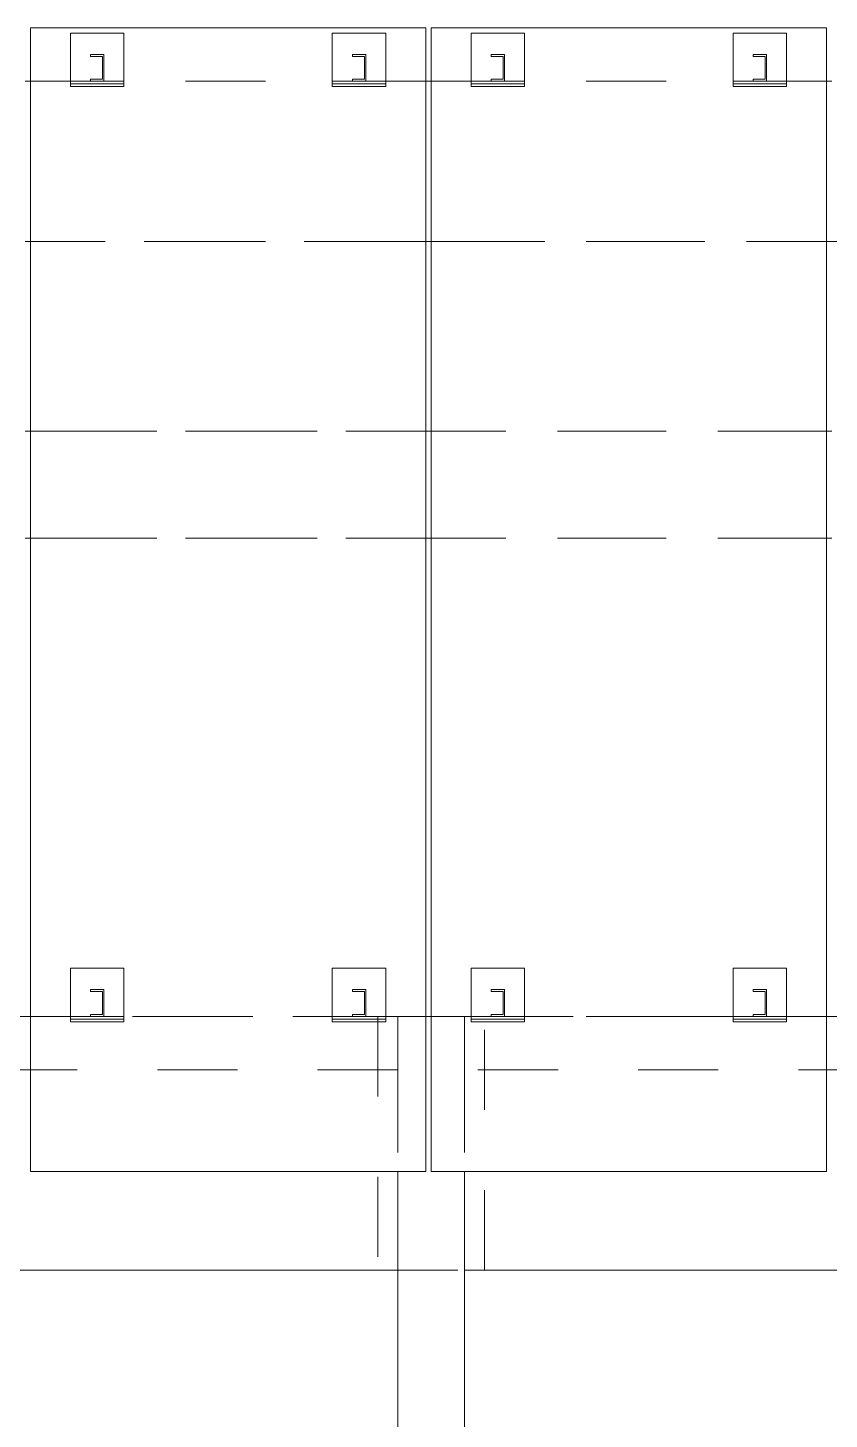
# Model space of a CAD drawing. Header units: millimetres. Extents: x 663313 to 1226001, y 1431724 to 1620898.
# Drawn here: x 663736.42 to 663739.42, y 1524734.37 to 1524739.58 of the extents above; entities that cross this region are included whole.
import ezdxf

# ---------------------------------------------------------------- set-up
doc = ezdxf.new("R2010")
doc.units = ezdxf.units.MM
for name, pattern in [('XKITLINE00', [0]), ('XKITLINE01', [4, 1, -1, 1, -1]), ('XKITLINE02', [4, 2, -2])]:
    doc.linetypes.add(name, pattern=pattern)
doc.layers.add('Part', color=7, linetype='Continuous', lineweight=0)
doc.layers.add('S-GRID', color=7, linetype='Continuous', lineweight=9)

# ---------------------------------------------------------------- blocks, each defined once
blk = doc.blocks.new('*A2523977')
at = {"layer": 'Part', "color": 7, "linetype": 'XKITLINE00', "lineweight": 0}
for p, q in [((277.900591, 41.815369), (277.767257, 41.815369)), ((287.900591, 41.815369), (287.767257, 41.815369)), ((297.900591, 41.815369), (297.767257, 41.815369)), ((277.900591, 37.815369), (277.767257, 37.815369)), ((287.900591, 37.815369), (287.767257, 37.815369)), ((297.900591, 37.815369), (297.767257, 37.815369))]:
    blk.add_line(p, q, dxfattribs=at)
at = {"layer": 'Part', "color": 7, "linetype": 'XKITLINE02', "lineweight": 0}
for p, q in [((287.767257, 41.815369), (277.900591, 41.815369)), ((297.767257, 41.815369), (287.900591, 41.815369)), ((322.733933, 37.815369), (277.900591, 37.815369)), ((287.767257, 37.815369), (277.900591, 37.815369)), ((297.767257, 37.815369), (287.900591, 37.815369))]:
    blk.add_line(p, q, dxfattribs=at)
blk = doc.blocks.new('*A2527981')
at = {"layer": 'S-GRID', "color": 7, "linetype": 'XKITLINE01', "lineweight": 0}
blk.add_line((170.447252, 18.482036), (412.473057, 18.482036), dxfattribs=at)
blk = doc.blocks.new('*A2528982')
at = {"layer": 'Part', "color": 7, "linetype": 'XKITLINE00', "lineweight": 0}
for p, q in [((277.900591, 33.082036), (277.767257, 33.082036)), ((287.900591, 33.082036), (287.767257, 33.082036)), ((297.900591, 33.082036), (297.767257, 33.082036)), ((277.900591, 30.415369), (277.767257, 30.415369)), ((287.900591, 30.415369), (287.767257, 30.415369)), ((297.900591, 30.415369), (297.767257, 30.415369))]:
    blk.add_line(p, q, dxfattribs=at)
at = {"layer": 'Part', "color": 7, "linetype": 'XKITLINE02', "lineweight": 0}
for p, q in [((397.052199, 33.082036), (277.900591, 33.082036)), ((287.767257, 33.082036), (277.900591, 33.082036)), ((297.767257, 33.082036), (287.900591, 33.082036)), ((397.052182, 30.415369), (267.900591, 30.415369)), ((287.767257, 30.415369), (277.900591, 30.415369)), ((297.767257, 30.415369), (287.900591, 30.415369))]:
    blk.add_line(p, q, dxfattribs=at)
blk = doc.blocks.new('*A2529983')
at = {"layer": 'Part', "color": 7, "linetype": 'XKITLINE02', "lineweight": 0}
for p, q in [((217.06746, 18.482036), (336.243297, 18.482036)), ((217.06746, 17.148703), (336.243297, 17.148703))]:
    blk.add_line(p, q, dxfattribs=at)
blk = doc.blocks.new('*A2530984')
at = {"layer": 'Part', "color": 7, "linetype": 'XKITLINE00', "lineweight": 0}
for p, q in [((248.733949, 18.482036), (248.733932, 18.482036)), ((248.733949, 12.148703), (248.733949, 18.482036)), ((248.733949, 18.482036), (267.900591, 18.482036)), ((277.900591, 18.482036), (277.767257, 18.482036)), ((287.067282, 14.615369), (287.067282, 12.148703)), ((248.733932, 12.148703), (248.733949, 12.148703)), ((287.067282, 12.148703), (248.733949, 12.148703))]:
    blk.add_line(p, q, dxfattribs=at)
at = {"layer": 'Part', "color": 7, "linetype": 'XKITLINE02', "lineweight": 0}
for p, q in [((248.733932, 18.482036), (248.733932, 12.148703)), ((248.733932, 18.482036), (248.733949, 18.482036)), ((277.767257, 18.482036), (267.900591, 18.482036)), ((287.067282, 18.482036), (277.900591, 18.482036)), ((287.067265, 12.148703), (287.067265, 18.482036)), ((287.067282, 18.482036), (287.067282, 14.615369)), ((248.733949, 12.148703), (248.733932, 12.148703))]:
    blk.add_line(p, q, dxfattribs=at)
blk = doc.blocks.new('*A27241178')
at = {"layer": 'Part', "color": 7, "linetype": 'XKITLINE02', "lineweight": 0}
for p, q in [((295.433921, 41.682036), (295.433921, 43.015369)), ((296.767255, 43.015369), (295.433921, 43.015369)), ((295.433921, 43.015369), (295.433921, 41.682036)), ((296.767254, 43.015369), (296.767254, 41.682036)), ((296.767255, 41.682036), (296.767255, 43.015369)), ((295.433921, 41.682036), (296.767255, 41.682036))]:
    blk.add_line(p, q, dxfattribs=at)
blk = doc.blocks.new('*A27261180')
at = {"layer": 'Part', "color": 7, "linetype": 'XKITLINE02', "lineweight": 0}
for p, q in [((290.233921, 43.015369), (288.900587, 43.015369)), ((288.900587, 43.015369), (288.900587, 41.682036)), ((288.900588, 41.682036), (288.900588, 43.015369)), ((290.233921, 41.682036), (290.233921, 43.015369)), ((290.233921, 43.015369), (290.233921, 41.682036)), ((288.900587, 41.682036), (290.233921, 41.682036))]:
    blk.add_line(p, q, dxfattribs=at)
blk = doc.blocks.new('*A27271181')
at = {"layer": 'Part', "color": 7, "linetype": 'XKITLINE02', "lineweight": 0}
for p, q in [((285.433921, 41.682036), (285.433921, 43.015369)), ((286.767255, 43.015369), (285.433921, 43.015369)), ((285.433921, 43.015369), (285.433921, 41.682036)), ((286.767254, 43.015369), (286.767254, 41.682036)), ((286.767255, 41.682036), (286.767255, 43.015369)), ((285.433921, 41.682036), (286.767255, 41.682036))]:
    blk.add_line(p, q, dxfattribs=at)
blk = doc.blocks.new('*A27281182')
at = {"layer": 'Part', "color": 7, "linetype": 'XKITLINE02', "lineweight": 0}
for p, q in [((280.233921, 43.015369), (278.900587, 43.015369)), ((278.900587, 43.015369), (278.900587, 41.682036)), ((278.900588, 41.682036), (278.900588, 43.015369)), ((280.233921, 41.682036), (280.233921, 43.015369)), ((280.233921, 43.015369), (280.233921, 41.682036)), ((278.900587, 41.682036), (280.233921, 41.682036))]:
    blk.add_line(p, q, dxfattribs=at)
blk = doc.blocks.new('*A27741228')
at = {"layer": 'Part', "color": 7, "linetype": 'XKITLINE02', "lineweight": 0}
for p, q in [((289.233932, 18.482036), (286.567259, 18.482036)), ((286.567265, 18.482036), (286.567265, 12.148703)), ((289.233932, 12.148703), (289.233932, 18.482036)), ((286.567259, 12.148703), (289.233932, 12.148703))]:
    blk.add_line(p, q, dxfattribs=at)
blk = doc.blocks.new('*A27751229')
at = {"layer": 'Part', "color": 7, "linetype": 'XKITLINE02', "lineweight": 0}
for p, q in [((287.067262, -8.917981), (287.067262, 18.482036)), ((287.767257, 18.482036), (287.067262, 18.482036)), ((287.067282, 18.482036), (287.067282, 14.615369)), ((287.900591, 18.482036), (288.733949, 18.482036)), ((288.733928, -8.917981), (288.733928, 18.482036)), ((288.733949, 18.482036), (288.733949, 14.615369)), ((288.733949, -8.917981), (287.067262, -8.917981))]:
    blk.add_line(p, q, dxfattribs=at)
at = {"layer": 'Part', "color": 7, "linetype": 'XKITLINE00', "lineweight": 0}
for p, q in [((287.900591, 18.482036), (287.767257, 18.482036)), ((287.067282, 14.615369), (287.067282, -8.917981)), ((288.733949, 14.615369), (288.733949, -8.917981))]:
    blk.add_line(p, q, dxfattribs=at)
blk = doc.blocks.new('*A27761230')
at = {"layer": 'Part', "color": 7, "linetype": 'XKITLINE00', "lineweight": 0}
for p, q in [((297.767257, 43.148703), (287.90058, 43.148703)), ((287.900591, 14.615369), (287.900591, 43.148703)), ((297.767257, 43.148703), (297.767257, 14.615369)), ((297.767257, 14.615369), (287.90058, 14.615369))]:
    blk.add_line(p, q, dxfattribs=at)
at = {"layer": 'Part', "color": 7, "linetype": 'XKITLINE02', "lineweight": 0}
for p, q in [((287.90058, 43.148703), (287.90058, 14.615369)), ((297.767247, 14.615369), (297.767247, 43.148703))]:
    blk.add_line(p, q, dxfattribs=at)
blk = doc.blocks.new('*A27771231')
at = {"layer": 'Part', "color": 7, "linetype": 'XKITLINE00', "lineweight": 0}
for p, q in [((287.767257, 43.148703), (277.90058, 43.148703)), ((277.900591, 14.615369), (277.900591, 43.148703)), ((287.767257, 43.148703), (287.767257, 14.615369)), ((287.767257, 14.615369), (277.90058, 14.615369))]:
    blk.add_line(p, q, dxfattribs=at)
at = {"layer": 'Part', "color": 7, "linetype": 'XKITLINE02', "lineweight": 0}
for p, q in [((277.90058, 43.148703), (277.90058, 14.615369)), ((287.767247, 14.615369), (287.767247, 43.148703))]:
    blk.add_line(p, q, dxfattribs=at)
blk = doc.blocks.new('*A27781232')
at = {"layer": 'Part', "color": 7, "linetype": 'XKITLINE02', "lineweight": 0}
for p, q in [((280.233914, 19.682036), (278.90058, 19.682036)), ((278.90058, 19.682036), (278.90058, 18.348703)), ((278.900581, 18.348703), (278.900581, 19.682036)), ((280.233914, 18.348703), (280.233914, 19.682036)), ((280.233914, 19.682036), (280.233914, 18.348703)), ((278.90058, 18.348703), (280.233914, 18.348703))]:
    blk.add_line(p, q, dxfattribs=at)
blk = doc.blocks.new('*A27791233')
at = {"layer": 'Part', "color": 7, "linetype": 'XKITLINE02', "lineweight": 0}
for p, q in [((295.9339, 19.098703), (295.9339, 19.148703)), ((295.9339, 19.148703), (296.267247, 19.148703)), ((296.233914, 19.098703), (295.9339, 19.098703)), ((295.933914, 19.098703), (295.933914, 19.148703)), ((296.2339, 18.532036), (296.2339, 19.098703)), ((296.233914, 18.532036), (296.233914, 19.098703)), ((296.267233, 18.482036), (296.267233, 19.148703)), ((296.267247, 18.482036), (296.267247, 19.148703)), ((295.9339, 18.482036), (295.9339, 18.532036)), ((295.9339, 18.532036), (296.233914, 18.532036)), ((296.267247, 18.482036), (295.9339, 18.482036)), ((295.933914, 18.482036), (295.933914, 18.532036))]:
    blk.add_line(p, q, dxfattribs=at)
blk = doc.blocks.new('*A27801234')
at = {"layer": 'Part', "color": 7, "linetype": 'XKITLINE02', "lineweight": 0}
for p, q in [((285.433914, 18.348703), (285.433914, 19.682036)), ((286.767248, 19.682036), (285.433914, 19.682036)), ((285.433914, 19.682036), (285.433914, 18.348703)), ((286.767247, 19.682036), (286.767247, 18.348703)), ((286.767248, 18.348703), (286.767248, 19.682036)), ((285.433914, 18.348703), (286.767248, 18.348703))]:
    blk.add_line(p, q, dxfattribs=at)
blk = doc.blocks.new('*A27811235')
at = {"layer": 'Part', "color": 7, "linetype": 'XKITLINE02', "lineweight": 0}
for p, q in [((285.433898, 18.415369), (285.433898, 18.482036)), ((285.433898, 18.482036), (285.433912, 18.482036)), ((285.433898, 18.482036), (286.767245, 18.482036)), ((285.433912, 18.415369), (285.433898, 18.415369)), ((285.433898, 18.415369), (286.767245, 18.415369)), ((285.433912, 18.415369), (285.433912, 18.482036)), ((286.767232, 18.415369), (286.767232, 18.482036)), ((286.767245, 18.482036), (286.767245, 18.415369))]:
    blk.add_line(p, q, dxfattribs=at)
blk = doc.blocks.new('*A27821236')
at = {"layer": 'Part', "color": 7, "linetype": 'XKITLINE02', "lineweight": 0}
for p, q in [((289.400567, 19.098703), (289.400567, 19.148703)), ((289.400567, 19.148703), (289.733914, 19.148703)), ((289.70058, 19.098703), (289.400567, 19.098703)), ((289.40058, 19.098703), (289.40058, 19.148703)), ((289.700567, 18.532036), (289.700567, 19.098703)), ((289.70058, 18.532036), (289.70058, 19.098703)), ((289.7339, 18.482036), (289.7339, 19.148703)), ((289.733914, 18.482036), (289.733914, 19.148703)), ((289.400567, 18.482036), (289.400567, 18.532036)), ((289.400567, 18.532036), (289.70058, 18.532036)), ((289.733914, 18.482036), (289.400567, 18.482036)), ((289.40058, 18.482036), (289.40058, 18.532036))]:
    blk.add_line(p, q, dxfattribs=at)
blk = doc.blocks.new('*A27831237')
at = {"layer": 'Part', "color": 7, "linetype": 'XKITLINE02', "lineweight": 0}
for p, q in [((290.233914, 19.682036), (288.90058, 19.682036)), ((288.90058, 19.682036), (288.90058, 18.348703)), ((288.900581, 18.348703), (288.900581, 19.682036)), ((290.233914, 18.348703), (290.233914, 19.682036)), ((290.233914, 19.682036), (290.233914, 18.348703)), ((288.90058, 18.348703), (290.233914, 18.348703))]:
    blk.add_line(p, q, dxfattribs=at)
blk = doc.blocks.new('*A27841238')
at = {"layer": 'Part', "color": 7, "linetype": 'XKITLINE02', "lineweight": 0}
for p, q in [((288.900565, 18.415369), (288.900565, 18.482036)), ((288.900565, 18.482036), (288.900579, 18.482036)), ((288.900565, 18.482036), (290.233912, 18.482036)), ((288.900579, 18.415369), (288.900565, 18.415369)), ((288.900565, 18.415369), (290.233912, 18.415369)), ((288.900579, 18.415369), (288.900579, 18.482036)), ((290.233898, 18.415369), (290.233898, 18.482036)), ((290.233912, 18.482036), (290.233912, 18.415369))]:
    blk.add_line(p, q, dxfattribs=at)
blk = doc.blocks.new('*A27851239')
at = {"layer": 'Part', "color": 7, "linetype": 'XKITLINE02', "lineweight": 0}
for p, q in [((295.433914, 18.348703), (295.433914, 19.682036)), ((296.767248, 19.682036), (295.433914, 19.682036)), ((295.433914, 19.682036), (295.433914, 18.348703)), ((296.767247, 19.682036), (296.767247, 18.348703)), ((296.767248, 18.348703), (296.767248, 19.682036)), ((295.433914, 18.348703), (296.767248, 18.348703))]:
    blk.add_line(p, q, dxfattribs=at)
blk = doc.blocks.new('*A27861240')
at = {"layer": 'Part', "color": 7, "linetype": 'XKITLINE02', "lineweight": 0}
for p, q in [((295.433898, 18.415369), (295.433898, 18.482036)), ((295.433898, 18.482036), (295.433912, 18.482036)), ((295.433898, 18.482036), (296.767245, 18.482036)), ((295.433912, 18.415369), (295.433898, 18.415369)), ((295.433898, 18.415369), (296.767245, 18.415369)), ((295.433912, 18.415369), (295.433912, 18.482036)), ((296.767232, 18.415369), (296.767232, 18.482036)), ((296.767245, 18.482036), (296.767245, 18.415369))]:
    blk.add_line(p, q, dxfattribs=at)
blk = doc.blocks.new('*A27871241')
at = {"layer": 'Part', "color": 7, "linetype": 'XKITLINE02', "lineweight": 0}
for p, q in [((278.900565, 18.415369), (278.900565, 18.482036)), ((278.900565, 18.482036), (278.900579, 18.482036)), ((278.900565, 18.482036), (280.233912, 18.482036)), ((278.900579, 18.415369), (278.900565, 18.415369)), ((278.900565, 18.415369), (280.233912, 18.415369)), ((278.900579, 18.415369), (278.900579, 18.482036)), ((280.233898, 18.415369), (280.233898, 18.482036)), ((280.233912, 18.482036), (280.233912, 18.415369))]:
    blk.add_line(p, q, dxfattribs=at)
blk = doc.blocks.new('*A27941248')
at = {"layer": 'Part', "color": 7, "linetype": 'XKITLINE02', "lineweight": 0}
for p, q in [((285.9339, 19.098703), (285.9339, 19.148703)), ((285.9339, 19.148703), (286.267247, 19.148703)), ((286.233914, 19.098703), (285.9339, 19.098703)), ((285.933914, 19.098703), (285.933914, 19.148703)), ((286.2339, 18.532036), (286.2339, 19.098703)), ((286.233914, 18.532036), (286.233914, 19.098703)), ((286.267233, 18.482036), (286.267233, 19.148703)), ((286.267247, 18.482036), (286.267247, 19.148703)), ((285.9339, 18.482036), (285.9339, 18.532036)), ((285.9339, 18.532036), (286.233914, 18.532036)), ((286.267247, 18.482036), (285.9339, 18.482036)), ((285.933914, 18.482036), (285.933914, 18.532036))]:
    blk.add_line(p, q, dxfattribs=at)
blk = doc.blocks.new('*A27951249')
at = {"layer": 'Part', "color": 7, "linetype": 'XKITLINE02', "lineweight": 0}
for p, q in [((279.400567, 19.098703), (279.400567, 19.148703)), ((279.400567, 19.148703), (279.733914, 19.148703)), ((279.70058, 19.098703), (279.400567, 19.098703)), ((279.40058, 19.098703), (279.40058, 19.148703)), ((279.700567, 18.532036), (279.700567, 19.098703)), ((279.70058, 18.532036), (279.70058, 19.098703)), ((279.7339, 18.482036), (279.7339, 19.148703)), ((279.733914, 18.482036), (279.733914, 19.148703)), ((279.400567, 18.482036), (279.400567, 18.532036)), ((279.400567, 18.532036), (279.70058, 18.532036)), ((279.733914, 18.482036), (279.400567, 18.482036)), ((279.40058, 18.482036), (279.40058, 18.532036))]:
    blk.add_line(p, q, dxfattribs=at)
blk = doc.blocks.new('*A28021256')
at = {"layer": 'Part', "color": 7, "linetype": 'XKITLINE02', "lineweight": 0}
for p, q in [((295.433905, 41.748703), (295.433905, 41.815369)), ((295.433905, 41.815369), (295.433919, 41.815369)), ((295.433905, 41.815369), (296.767252, 41.815369)), ((295.433919, 41.748703), (295.433905, 41.748703)), ((295.433905, 41.748703), (296.767252, 41.748703)), ((295.433919, 41.748703), (295.433919, 41.815369)), ((296.767239, 41.748703), (296.767239, 41.815369)), ((296.767252, 41.815369), (296.767252, 41.748703))]:
    blk.add_line(p, q, dxfattribs=at)
blk = doc.blocks.new('*A28031257')
at = {"layer": 'Part', "color": 7, "linetype": 'XKITLINE02', "lineweight": 0}
for p, q in [((288.900572, 41.748703), (288.900572, 41.815369)), ((288.900572, 41.815369), (288.900586, 41.815369)), ((288.900572, 41.815369), (290.233919, 41.815369)), ((288.900586, 41.748703), (288.900572, 41.748703)), ((288.900572, 41.748703), (290.233919, 41.748703)), ((288.900586, 41.748703), (288.900586, 41.815369)), ((290.233905, 41.748703), (290.233905, 41.815369)), ((290.233919, 41.815369), (290.233919, 41.748703))]:
    blk.add_line(p, q, dxfattribs=at)
blk = doc.blocks.new('*A28041258')
at = {"layer": 'Part', "color": 7, "linetype": 'XKITLINE02', "lineweight": 0}
for p, q in [((295.933907, 42.432036), (295.933907, 42.482036)), ((295.933907, 42.482036), (296.267254, 42.482036)), ((296.233921, 42.432036), (295.933907, 42.432036)), ((295.933921, 42.432036), (295.933921, 42.482036)), ((296.233907, 41.865369), (296.233907, 42.432036)), ((296.233921, 41.865369), (296.233921, 42.432036)), ((296.26724, 41.815369), (296.26724, 42.482036)), ((296.267254, 41.815369), (296.267254, 42.482036)), ((295.933907, 41.815369), (295.933907, 41.865369)), ((295.933907, 41.865369), (296.233921, 41.865369)), ((296.267254, 41.815369), (295.933907, 41.815369)), ((295.933921, 41.815369), (295.933921, 41.865369))]:
    blk.add_line(p, q, dxfattribs=at)
blk = doc.blocks.new('*A28051259')
at = {"layer": 'Part', "color": 7, "linetype": 'XKITLINE02', "lineweight": 0}
for p, q in [((289.400574, 42.432036), (289.400574, 42.482036)), ((289.400574, 42.482036), (289.733921, 42.482036)), ((289.700587, 42.432036), (289.400574, 42.432036)), ((289.400587, 42.432036), (289.400587, 42.482036)), ((289.700574, 41.865369), (289.700574, 42.432036)), ((289.700587, 41.865369), (289.700587, 42.432036)), ((289.733907, 41.815369), (289.733907, 42.482036)), ((289.733921, 41.815369), (289.733921, 42.482036)), ((289.400574, 41.815369), (289.400574, 41.865369)), ((289.400574, 41.865369), (289.700587, 41.865369)), ((289.733921, 41.815369), (289.400574, 41.815369)), ((289.400587, 41.815369), (289.400587, 41.865369))]:
    blk.add_line(p, q, dxfattribs=at)
blk = doc.blocks.new('*A28061260')
at = {"layer": 'Part', "color": 7, "linetype": 'XKITLINE02', "lineweight": 0}
for p, q in [((285.433905, 41.748703), (285.433905, 41.815369)), ((285.433905, 41.815369), (285.433919, 41.815369)), ((285.433905, 41.815369), (286.767252, 41.815369)), ((285.433919, 41.748703), (285.433905, 41.748703)), ((285.433905, 41.748703), (286.767252, 41.748703)), ((285.433919, 41.748703), (285.433919, 41.815369)), ((286.767239, 41.748703), (286.767239, 41.815369)), ((286.767252, 41.815369), (286.767252, 41.748703))]:
    blk.add_line(p, q, dxfattribs=at)
blk = doc.blocks.new('*A28071261')
at = {"layer": 'Part', "color": 7, "linetype": 'XKITLINE02', "lineweight": 0}
for p, q in [((278.900572, 41.748703), (278.900572, 41.815369)), ((278.900572, 41.815369), (278.900586, 41.815369)), ((278.900572, 41.815369), (280.233919, 41.815369)), ((278.900586, 41.748703), (278.900572, 41.748703)), ((278.900572, 41.748703), (280.233919, 41.748703)), ((278.900586, 41.748703), (278.900586, 41.815369)), ((280.233905, 41.748703), (280.233905, 41.815369)), ((280.233919, 41.815369), (280.233919, 41.748703))]:
    blk.add_line(p, q, dxfattribs=at)
blk = doc.blocks.new('*A28081262')
at = {"layer": 'Part', "color": 7, "linetype": 'XKITLINE02', "lineweight": 0}
for p, q in [((285.933907, 42.432036), (285.933907, 42.482036)), ((285.933907, 42.482036), (286.267254, 42.482036)), ((286.233921, 42.432036), (285.933907, 42.432036)), ((285.933921, 42.432036), (285.933921, 42.482036)), ((286.233907, 41.865369), (286.233907, 42.432036)), ((286.233921, 41.865369), (286.233921, 42.432036)), ((286.26724, 41.815369), (286.26724, 42.482036)), ((286.267254, 41.815369), (286.267254, 42.482036)), ((285.933907, 41.815369), (285.933907, 41.865369)), ((285.933907, 41.865369), (286.233921, 41.865369)), ((286.267254, 41.815369), (285.933907, 41.815369)), ((285.933921, 41.815369), (285.933921, 41.865369))]:
    blk.add_line(p, q, dxfattribs=at)
blk = doc.blocks.new('*A28091263')
at = {"layer": 'Part', "color": 7, "linetype": 'XKITLINE02', "lineweight": 0}
for p, q in [((279.400574, 42.432036), (279.400574, 42.482036)), ((279.400574, 42.482036), (279.733921, 42.482036)), ((279.700587, 42.432036), (279.400574, 42.432036)), ((279.400587, 42.432036), (279.400587, 42.482036)), ((279.700574, 41.865369), (279.700574, 42.432036)), ((279.700587, 41.865369), (279.700587, 42.432036)), ((279.733907, 41.815369), (279.733907, 42.482036)), ((279.733921, 41.815369), (279.733921, 42.482036)), ((279.400574, 41.815369), (279.400574, 41.865369)), ((279.400574, 41.865369), (279.700587, 41.865369)), ((279.733921, 41.815369), (279.400574, 41.815369)), ((279.400587, 41.815369), (279.400587, 41.865369))]:
    blk.add_line(p, q, dxfattribs=at)
blk = doc.blocks.new('*A28151269')
at = {"layer": 'Part', "color": 7, "linetype": 'XKITLINE02', "lineweight": 0}
for p, q in [((288.733949, 18.482036), (288.733932, 18.482036)), ((288.733932, 18.482036), (288.733932, 12.148703)), ((297.767257, 18.482036), (288.733932, 18.482036)), ((288.733949, 18.482036), (288.733949, 14.615369)), ((288.733949, 12.148703), (288.733932, 12.148703))]:
    blk.add_line(p, q, dxfattribs=at)
at = {"layer": 'Part', "color": 7, "linetype": 'XKITLINE00', "lineweight": 0}
for p, q in [((297.900591, 18.482036), (297.767257, 18.482036)), ((288.733949, 14.615369), (288.733949, 12.148703)), ((288.733949, 12.148703), (288.733932, 12.148703)), ((307.900591, 12.148703), (288.733949, 12.148703))]:
    blk.add_line(p, q, dxfattribs=at)

msp = doc.modelspace()

# ---------------------------------------------------------------- block references
at = {"color": 7, "lineweight": 0, "xscale": 0.15, "yscale": 0.15, "zscale": 0.15}
for name in ['*A27771231', '*A27281182', '*A27271181', '*A27761230', '*A27261180', '*A27241178', '*A28091263', '*A28081262', '*A28051259', '*A28041258', '*A2523977', '*A28071261', '*A28061260', '*A28031257', '*A28021256', '*A2528982', '*A2527981', '*A27781232', '*A27801234', '*A27831237', '*A27851239', '*A27951249', '*A27941248', '*A27821236', '*A27791233', '*A2529983', '*A2530984', '*A27871241', '*A27811235', '*A27741228', '*A27751229', '*A28151269', '*A27841238', '*A27861240']:
    msp.add_blockref(name, (663694.7436, 1524733.1057), dxfattribs=at)

doc.saveas('drawing.dxf')
